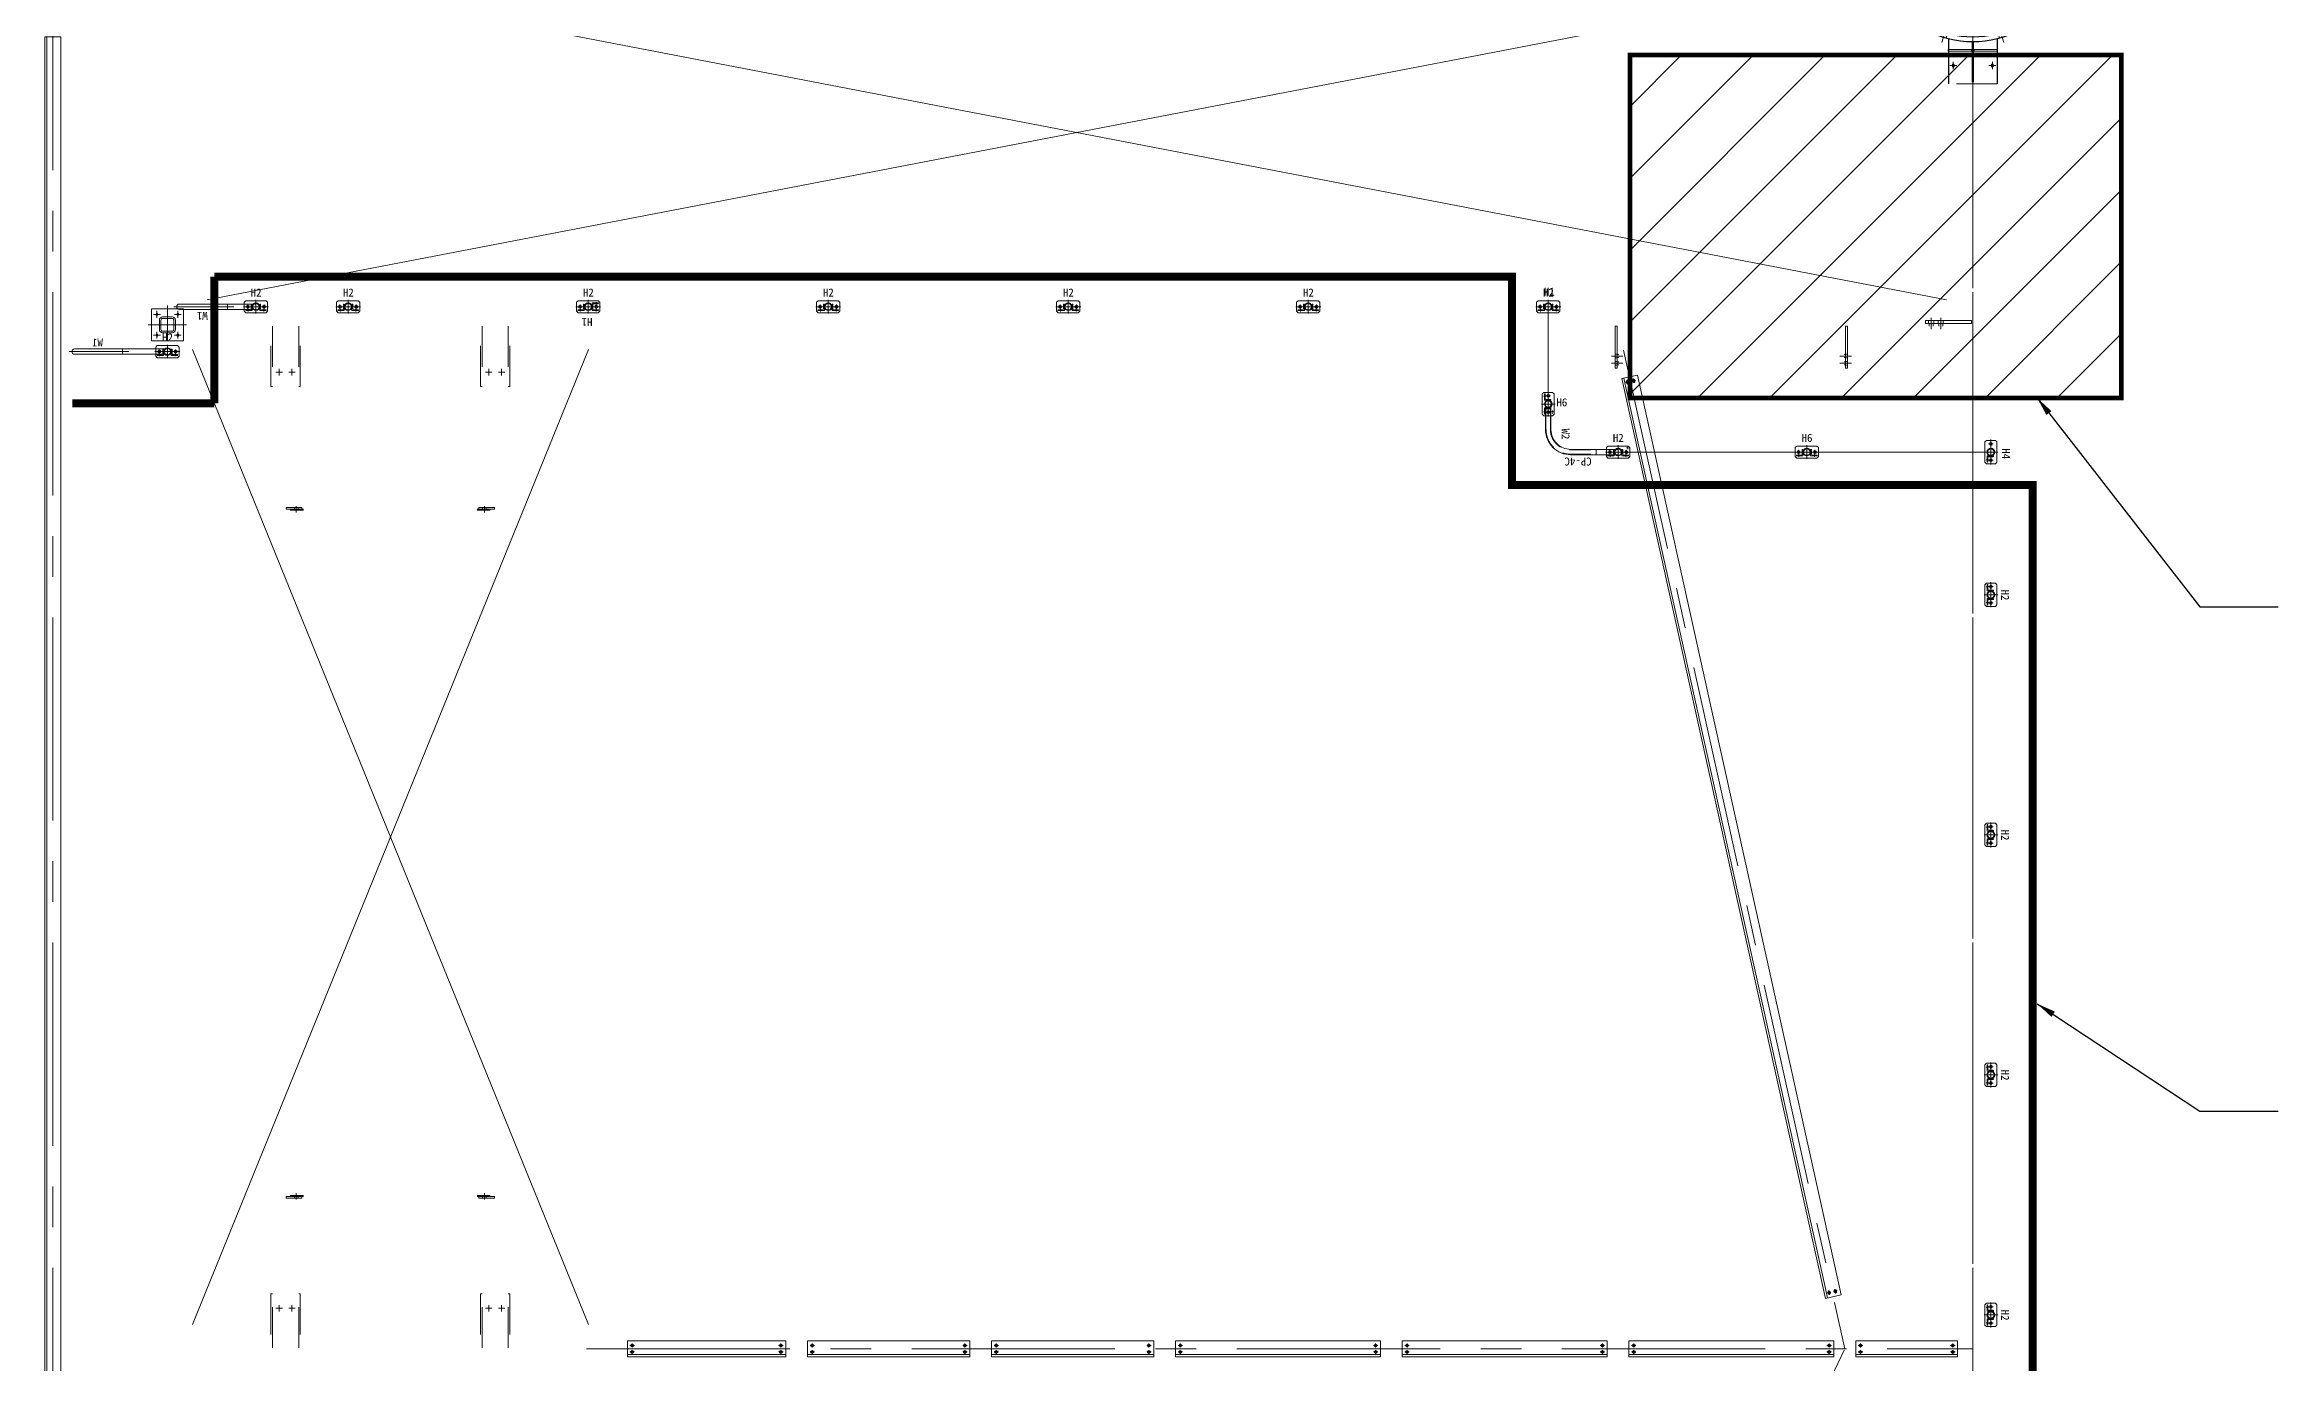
# Model space of a CAD drawing. Header units: millimetres. Extents: x -16602 to 168350, y -134254 to 50573.
# Drawn here: x 122986 to 136945, y -4821 to 3412 of the extents above; entities that cross this region are included whole.
import ezdxf

# ---------------------------------------------------------------- set-up
doc = ezdxf.new("R2010")
doc.units = ezdxf.units.MM
doc.header["$LTSCALE"] = 40
for name, pattern in [('CENTER', [50.8, 31.75, -6.35, 6.35, -6.35]), ('CENTER2', [28.575, 19.05, -3.175, 3.175, -3.175]), ('HIDDEN', [9.525, 6.35, -3.175]), ('HIDDEN2', [4.7625, 3.175, -1.5875])]:
    doc.linetypes.add(name, pattern=pattern)
doc.layers.get('0').update_dxf_attribs({"linetype": 'CONTINUOUS', "lineweight": 13})
for name, color, linetype, lineweight in [('01-CEN', 1, 'CENTER', 13), ('02-DIM', 2, 'CONTINUOUS', 13), ('03-HAT', 4, 'CONTINUOUS', 13), ('04-HID', 3, 'HIDDEN', 13), ('05-TXT', 6, 'CONTINUOUS', 13), ('06\\M+5B4D6\\M+5CFDF', 7, 'CONTINUOUS', 30), ('Handrail', 6, 'CONTINUOUS', 13)]:
    doc.layers.add(name, color=color, linetype=linetype, lineweight=lineweight)
doc.layers.get('02-DIM').off()
doc.layers.get('05-TXT').off()
doc.styles.add('ROMANS', font='ROMANS.SHX', dxfattribs={"width": 0.75})
doc.styles.add('T', font='SimSun.ttf', dxfattribs={"height": 100})
doc.dimstyles.new('1TO80$7', dxfattribs={"dimscale": 80, "dimtxt": 2.5, "dimasz": 1.5, "dimexe": 1, "dimexo": 1.5, "dimgap": 1, "dimtad": 0, "dimdec": 0, "dimrnd": 0.5, "dimdsep": 46, "dimtxsty": 'ROMANS', "dimblk1": 'OBLIQUE', "dimblk2": 'OBLIQUE', "dimsah": 1, "dimcen": 0.09, "dimadec": 0, "dimazin": 0, "dimtfac": 0.6, "dimtdec": 0, "dimtmove": 0, "dimatfit": 2, "dimfxl": 0, "dimtolj": 1, "dimarcsym": 0})

# ---------------------------------------------------------------- blocks, each defined once
blk = doc.blocks.new('\\M+5B3A4\\M+5BFD7A')
at = {"layer": '01-CEN'}
for p, q in [((22.5, 0), (-22.5, 0)), ((0, -22.5), (0, 22.5))]:
    blk.add_line(p, q, dxfattribs=at)
at = {"layer": '04-HID'}
for p, q in [((5, 5), (-5, 5)), ((5, -5), (-5, -5))]:
    blk.add_line(p, q, dxfattribs=at)
at = {"layer": '04-HID', "ltscale": 30}
blk.add_circle((0, 0), 5, dxfattribs=at)
for centre, start, end in [((-5, 0), 90, 270), ((5, 0), 270, 90)]:
    blk.add_arc(centre, 5, start, end, dxfattribs=at)
blk = doc.blocks.new('BE')
at = {"color": 7, "linetype": 'Continuous'}
blk.add_line((680, 155), (680, -155), dxfattribs=at)
at = {"layer": '01-CEN'}
for q in [(636, 194), (636, -194)]:
    blk.add_line((0, 0), q, dxfattribs=at)
at = {"layer": '04-HID'}
for p, q in [((569, 192), (597, 200)), ((579, 158), (608, 167)), ((895, 152), (895, -152)), ((630, 5), (895, 5)), ((630, -5), (895, -5)), ((569, -192), (597, -200)), ((579, -158), (608, -167))]:
    blk.add_line(p, q, dxfattribs=at)
for points in [[(680, 8), (690, 8), (690, 155), (680, 155)], [(680, -8), (690, -8), (690, -155), (680, -155)]]:
    blk.add_lwpolyline(points, close=True, dxfattribs=at)
at = {"layer": '06\\M+5B4D6\\M+5CFDF'}
for p, q in [((528, 285), (554, 300)), ((611, 152), (895, 152)), ((611, -152), (895, -152)), ((528, -285), (554, -300))]:
    blk.add_line(p, q, dxfattribs=at)
for radius in [600, 630]:
    blk.add_arc((0, 0), radius, 331.5908, 28.4092, dxfattribs=at)
at = {"layer": '02-DIM'}
blk.add_blockref('\\M+5B3A4\\M+5BFD7A', (780, 122), dxfattribs=at)
at = {"layer": '02-DIM', "xscale": -1, "rotation": 180}
blk.add_blockref('\\M+5B3A4\\M+5BFD7A', (780, -122), dxfattribs=at)
blk = doc.blocks.new('SB32TOSB32')
at = {"color": 3, "linetype": 'HIDDEN'}
for p, q in [((-56, 0), (-56, -10)), ((-54, 7), (-54, 0)), ((-36, 7), (-36, 0)), ((-34, 0), (-34, -10))]:
    blk.add_line(p, q, dxfattribs=at)
blk.add_lwpolyline([(-10, 0), (-108, 0), (-108, -10), (-10, -10)], close=True, dxfattribs=at)
at = {"layer": '01-CEN'}
blk.add_line((-45, 21), (-45, -19), dxfattribs=at)
at = {"layer": '03-HAT', "color": 3, "linetype": 'HIDDEN'}
for p, q in [((0, 7), (-80, 7)), ((-80, 7), (-80, 0)), ((0, 0), (-80, 0))]:
    blk.add_line(p, q, dxfattribs=at)
blk = doc.blocks.new('100x100x10-shs-27.9')
for points in [[(-30, 50), (30, 50, -0.4142136), (50, 30), (50, -30, -0.4142136), (30, -50), (-30, -50, -0.4142136), (-50, -30), (-50, 30, -0.4142136)], [(-30, 40), (30, 40, -0.4142136), (40, 30), (40, -30, -0.4142136), (30, -40), (-30, -40, -0.4142136), (-40, -30), (-40, 30, -0.4142136)]]:
    blk.add_lwpolyline(points, format="xyb", close=True)
at = {"layer": '01-CEN'}
for p, q in [((62.5, 0), (-62.5, 0)), ((0, -62.5), (0, 62.5))]:
    blk.add_line(p, q, dxfattribs=at)
blk = doc.blocks.new('040x05a')
for p, q in [((0, 40), (0, 0)), ((2.6, 40), (0, 40)), ((0, 0), (40, 0)), ((5, 11), (5, 37.6)), ((37.6, 5), (11, 5)), ((40, 0), (40, 2.6))]:
    blk.add_line(p, q)
for centre, radius, start, end in [((2.6, 37.6), 2.4, 0, 90), ((11, 11), 6, 180, 270), ((37.6, 2.6), 2.4, 0, 90)]:
    blk.add_arc(centre, radius, start, end)
blk = doc.blocks.new('H1')
at = {"linetype": 'CENTER2'}
for p, q in [((-78, 0), (78, 0)), ((0, -42), (0, 43))]:
    blk.add_line(p, q, dxfattribs=at)
for p, q in [((-73, 28), (-63, 38)), ((-73, 28), (-73, -28)), ((-37, 0), (-65, 0)), ((63, 38), (-63, 38)), ((-51, 14), (-51, -14)), ((37, 0), (65, 0)), ((51, 14), (51, -14)), ((63, 38), (73, 28)), ((73, -28), (73, 28)), ((-63, -38), (-73, -28)), ((-63, -38), (63, -38)), ((-56, -19), (-56, -24)), ((-49, -14), (-49, -29)), ((-42, -19), (-42, -24)), ((73, -28), (63, -38))]:
    blk.add_line(p, q)
for centre, radius in [((-51, 0), 9), ((0, 0), 24.1), ((0, 0), 20.1), ((51, 0), 9)]:
    blk.add_circle(centre, radius)
at = {"extrusion": (0, 0, -1), "zscale": -1}
blk.add_blockref('040x05a', (24, -24), dxfattribs=at)
at = {"ltscale": 30, "style": 'T'}
blk.add_text('H1', height=50, dxfattribs=at).set_placement((-27, 70))
blk = doc.blocks.new('H2')
at = {"linetype": 'CENTER2'}
for p, q in [((-78, 0), (78, 0)), ((0, -42), (0, 43))]:
    blk.add_line(p, q, dxfattribs=at)
for p, q in [((-73, 28), (-63, 38)), ((-73, 28), (-73, -28)), ((-37, 0), (-65, 0)), ((63, 38), (-63, 38)), ((-51, 14), (-51, -14)), ((37, 0), (65, 0)), ((51, 14), (51, -14)), ((63, 38), (73, 28)), ((73, -28), (73, 28)), ((-63, -38), (-73, -28)), ((-63, -38), (63, -38)), ((-56, -19), (-56, -24)), ((-49, -14), (-49, -29)), ((-42, -19), (-42, -24)), ((42, -19), (42, -24)), ((49, -14), (49, -29)), ((56, -19), (56, -24)), ((73, -28), (63, -38))]:
    blk.add_line(p, q)
for centre, radius in [((-51, 0), 9), ((0, 0), 24.1), ((0, 0), 20.1), ((51, 0), 9)]:
    blk.add_circle(centre, radius)
at = {"extrusion": (0, 0, -1), "zscale": -1}
blk.add_blockref('040x05a', (24, -24), dxfattribs=at)
blk.add_blockref('040x05a', (24, -24))
at = {"ltscale": 30, "style": 'T'}
blk.add_text('H2', height=50, dxfattribs=at).set_placement((-33, 64))
blk = doc.blocks.new('BR\\M+5BFD7')
at = {"layer": '01-CEN'}
for p, q in [((14, 0), (-14, 0)), ((0, 12), (0, -11))]:
    blk.add_line(p, q, dxfattribs=at)
at = {"layer": '04-HID'}
blk.add_lwpolyline([(-3, -7), (3, -7, 1), (3, 7), (-3, 7, 1), (-3, -7)], format="xyb", dxfattribs=at)
blk.add_circle((0, 0), 7.5, dxfattribs=at)
blk = doc.blocks.new('SB28 TO SB14a')
at = {"layer": '01-CEN', "ltscale": 30}
for p, q in [((30.45, -30), (-41.25, -30)), ((30.45, -75), (-41.25, -75))]:
    blk.add_line(p, q, dxfattribs=at)
at = {"layer": '04-HID', "ltscale": 30}
for p, q in [((-5.25, -19), (-17.25, -19)), ((-17.25, -41), (-5.25, -41)), ((-5.25, -64), (-17.25, -64)), ((-17.25, -86), (-5.25, -86)), ((4.65, -21), (-5.25, -21)), ((-5.25, -39), (4.65, -39)), ((4.65, -66), (-5.25, -66)), ((-5.25, -84), (4.65, -84))]:
    blk.add_line(p, q, dxfattribs=at)
blk.add_lwpolyline([(-17.25, -105), (-5.25, -105), (-5.25, 157.45), (-17.25, 157.45)], close=True, dxfattribs=at)
blk = doc.blocks.new('SB14a TO SB21')
at = {"layer": '01-CEN', "ltscale": 30}
for p, q in [((27.85, 95), (-43.85, 95)), ((27.85, 35), (-43.85, 35))]:
    blk.add_line(p, q, dxfattribs=at)
at = {"layer": '04-HID', "ltscale": 30}
for p, q in [((-27.85, 111.2), (-7.85, 111.2)), ((-7.85, 79), (-27.85, 79)), ((-27.85, 51.2), (-7.85, 51.2)), ((-7.85, 19), (-27.85, 19)), ((-7.85, 108), (7.85, 108)), ((7.85, 82), (-7.85, 82)), ((-7.85, 48), (7.85, 48)), ((7.85, 22), (-7.85, 22))]:
    blk.add_line(p, q, dxfattribs=at)
blk.add_lwpolyline([(-27.85, 130), (-7.85, 130), (-7.85, -157.45), (-27.85, -157.45)], close=True, dxfattribs=at)
blk = doc.blocks.new('H4')
at = {"linetype": 'CENTER2'}
for p, q in [((78, 0), (-78, 0)), ((0, -42), (0, 43))]:
    blk.add_line(p, q, dxfattribs=at)
for p, q in [((-63, 38), (-73, 28)), ((-73, -28), (-73, 28)), ((-37, 0), (-65, 0)), ((-63, 38), (63, 38)), ((-51, 14), (-51, -14)), ((37, 0), (65, 0)), ((51, 14), (51, -14)), ((73, 28), (63, 38)), ((73, 28), (73, -28)), ((-73, -28), (-63, -38)), ((63, -38), (-63, -38)), ((42, -19), (42, -24)), ((49, -14), (49, -29)), ((56, -19), (56, -24)), ((63, -38), (73, -28))]:
    blk.add_line(p, q)
for centre, radius in [((-51, 0), 9), ((0, 0), 24.1), ((0, 0), 20.1), ((51, 0), 9)]:
    blk.add_circle(centre, radius)
blk.add_blockref('040x05a', (24, -24))
at = {"ltscale": 30, "style": 'T'}
blk.add_text('H4', height=50, dxfattribs=at).set_placement((-24, 70))
blk = doc.blocks.new('W2')
for p, q in [((-17, 0), (17, 0)), ((-17, -160), (-17, 0)), ((17, -160), (17, 0)), ((-300, -283), (-300, -317)), ((-140, -283), (-300, -283)), ((-140, -317), (-300, -317))]:
    blk.add_line(p, q)
at = {"linetype": 'HIDDEN2'}
for p, q in [((-14, -160), (-14, 0)), ((14, -160), (14, 0)), ((-140, -286), (-300, -286)), ((-140, -314), (-300, -314))]:
    blk.add_line(p, q, dxfattribs=at)
for radius in [154, 126]:
    blk.add_arc((-140, -160), radius, 270, 0, dxfattribs=at)
for radius in [157, 123]:
    blk.add_arc((-140, -160), radius, 270, 0)
at = {"style": 'T'}
blk.add_text('W2', height=50, dxfattribs=at).set_placement((-147, -216))
blk = doc.blocks.new('CP-4C')
at = {"layer": '01-CEN', "ltscale": 30}
for p, q in [((134650, 13756), (134650, 13742)), ((135115, 13524), (135128, 13524))]:
    blk.add_line(p, q, dxfattribs=at)
at = {"layer": '04-HID', "ltscale": 30}
for p, q in [((134643, 13751), (134643, 13747)), ((134657, 13751), (134657, 13747)), ((135120, 13531), (135124, 13531)), ((135120, 13517), (135124, 13517))]:
    blk.add_line(p, q, dxfattribs=at)
at = {"ltscale": 30, "style": 'T'}
blk.add_text('CP-4C', height=50, dxfattribs=at).set_placement((134877, 13809))
blk = doc.blocks.new('A$C2DE92BC2')
at = {"layer": 'Handrail'}
for p, q in [((-17, 0), (17, 0)), ((-17, -300), (-17, 0)), ((17, -300), (17, 0))]:
    blk.add_line(p, q, dxfattribs=at)
at = {"layer": 'Handrail', "linetype": 'CENTER2'}
blk.add_line((0, -334), (0, 40), dxfattribs=at)
at = {"layer": 'Handrail', "ltscale": 30}
blk.add_arc((0, -300), 16.8, 180, 0, dxfattribs=at)
at = {"layer": 'Handrail', "style": 'T'}
blk.add_text('W1', height=50, rotation=270, dxfattribs=at).set_placement((32, -123))
blk = doc.blocks.new('_OBLIQUE')
at = {"color": 0, "linetype": 'ByBlock'}
blk.add_line((-0.5, -0.5), (0.5, 0.5), dxfattribs=at)

msp = doc.modelspace()

# ---------------------------------------------------------------- hatches: boundary and pattern name
h = msp.add_hatch()
h.set_pattern_fill('ANSI31', color=256, scale=100, style=0)
h.set_pattern_definition([(45, (-3708.7, -11894), (-224.5064, 224.5064), [])])
h.paths.add_polyline_path([(132892.6, 3348), (132892.6, 1205), (135963.6, 1205), (135963.6, 3348)])

# ---------------------------------------------------------------- linework, layer by layer
for p, q in [((132382.2, 1732.3), (132382.2, 1239.8)), ((132354.7, 1239.8), (132344.7, 1229.8)), ((132344.7, 1103.8), (132344.7, 1229.8)), ((132368.1, 1215.9), (132353.1, 1215.9)), ((132368.1, 1117.6), (132353.1, 1117.6)), ((132354.7, 1239.8), (132409.7, 1239.8)), ((132363.1, 1222.9), (132358.1, 1222.9)), ((132363.1, 1208.9), (132358.1, 1208.9)), ((132363.1, 1124.6), (132358.1, 1124.6)), ((132396.2, 1217.8), (132368.2, 1217.8)), ((132382.2, 1203.8), (132382.2, 1231.8)), ((132382.2, 1129.8), (132382.2, 1101.8)), ((132419.7, 1229.8), (132409.7, 1239.8)), ((132419.7, 1229.8), (132419.7, 1103.8)), ((132344.7, 1103.8), (132354.7, 1093.8)), ((132409.7, 1093.8), (132354.7, 1093.8)), ((132363.1, 1110.6), (132358.1, 1110.6)), ((132396.2, 1115.8), (132368.2, 1115.8)), ((132409.7, 1093.8), (132419.7, 1103.8)), ((132755.6, 904.3), (132745.6, 894.3)), ((132745.6, 839.3), (132745.6, 894.3)), ((132745.6, 839.3), (132755.6, 829.3)), ((132781.6, 866.8), (132753.6, 866.8)), ((132755.6, 904.3), (132881.6, 904.3)), ((132762.5, 847.6), (132762.5, 842.6)), ((132767.6, 880.8), (132767.6, 852.8)), ((132769.5, 852.6), (132769.5, 837.6)), ((132776.5, 847.6), (132776.5, 842.6)), ((132855.6, 866.8), (132883.6, 866.8)), ((132860.8, 847.6), (132860.8, 842.6)), ((132867.8, 852.6), (132867.8, 837.6)), ((132869.6, 880.8), (132869.6, 852.8)), ((132874.8, 847.6), (132874.8, 842.6)), ((132891.6, 894.3), (132881.6, 904.3)), ((132881.6, 829.3), (132891.6, 839.3)), ((132891.6, 894.3), (132891.6, 839.3)), ((132896.6, 866.8), (133920.1, 866.8)), ((133935.1, 904.3), (133925.1, 894.3)), ((133925.1, 839.3), (133925.1, 894.3)), ((133925.1, 839.3), (133935.1, 829.3)), ((133961.1, 866.8), (133933.1, 866.8)), ((133935.1, 904.3), (134061.1, 904.3)), ((133941.9, 847.6), (133941.9, 842.6)), ((133947.1, 880.8), (133947.1, 852.8)), ((133948.9, 852.6), (133948.9, 837.6)), ((133955.9, 847.6), (133955.9, 842.6)), ((134035.1, 866.8), (134063.1, 866.8)), ((134040.2, 847.6), (134040.2, 842.6)), ((134047.2, 852.6), (134047.2, 837.6)), ((134049.1, 880.8), (134049.1, 852.8)), ((134054.2, 847.6), (134054.2, 842.6)), ((134071.1, 894.3), (134061.1, 904.3)), ((134061.1, 829.3), (134071.1, 839.3)), ((134071.1, 894.3), (134071.1, 839.3)), ((134071.1, 866.8), (135110.9, 866.8)), ((132881.6, 829.3), (132755.6, 829.3)), ((134061.1, 829.3), (133935.1, 829.3))]:
    msp.add_line(p, q)
at = {"linetype": 'CENTER2'}
for p, q in [((132339.7, 1166.8), (132424.7, 1166.8)), ((132382.2, 1088.8), (132382.2, 1244.8)), ((132896.6, 866.8), (132740.6, 866.8)), ((132818.6, 824.3), (132818.6, 909.3)), ((134076.1, 866.8), (133920.1, 866.8)), ((133998.1, 824.3), (133998.1, 909.3))]:
    msp.add_line(p, q, dxfattribs=at)
for points in [[(123085.6, -7338), (123085.6, 3462), (122985.6, 3462), (122985.6, -7338)], [(123852.6, 1562), (123852.6, 1762), (123652.6, 1762), (123652.6, 1562)], [(132841.7, 1326.4), (134114.9, -4422), (134212.5, -4400.4), (132939.4, 1348)], [(126627, -4786), (127616.7, -4786), (127616.7, -4686), (126627, -4686)], [(127752.6, -4786), (128766.7, -4786), (128766.7, -4686), (127752.6, -4686)], [(128902.6, -4786), (129916.7, -4786), (129916.7, -4686), (128902.6, -4686)], [(130052.6, -4786), (131333.7, -4786), (131333.7, -4686), (130052.6, -4686)], [(131469.6, -4786), (132750.7, -4786), (132750.7, -4686), (131469.6, -4686)], [(132886.6, -4786), (134167.7, -4786), (134167.7, -4686), (132886.6, -4686)], [(134303.6, -4786), (134940.3, -4786), (134940.3, -4686), (134303.6, -4686)]]:
    msp.add_lwpolyline(points, close=True)
for points in [[(122998.6, -7338), (122998.6, -7278), (122998.6, 3402), (122998.6, 3462)], [(132854.4, 1329.2), (132867.4, 1270.6), (134114.6, -4360.6), (134127.6, -4419.2)], [(126627, -4773), (126687, -4773), (127556.7, -4773), (127616.7, -4773)], [(127752.6, -4773), (127812.6, -4773), (128706.7, -4773), (128766.7, -4773)], [(128902.6, -4773), (128962.6, -4773), (129856.7, -4773), (129916.7, -4773)], [(130052.6, -4773), (130112.6, -4773), (131273.7, -4773), (131333.7, -4773)], [(131469.6, -4773), (131529.6, -4773), (132690.7, -4773), (132750.7, -4773)], [(132886.6, -4773), (132946.6, -4773), (134107.7, -4773), (134167.7, -4773)], [(134303.6, -4773), (134363.6, -4773), (134880.3, -4773), (134940.3, -4773)]]:
    msp.add_lwpolyline(points)
at = {"color": 3, "linetype": 'HIDDEN'}
for points in [[(124409, 1654.1), (124409, 1275.9), (124399, 1275.9), (124399, 1654.1)], [(124573.2, 1654.1), (124573.2, 1275.9), (124583.2, 1275.9), (124583.2, 1654.1)], [(125719, 1654.1), (125719, 1275.9), (125709, 1275.9), (125709, 1654.1)], [(125883.2, 1654.1), (125883.2, 1275.9), (125893.2, 1275.9), (125893.2, 1654.1)], [(124409, -4731.1), (124409, -4393.6), (124399, -4393.6), (124399, -4731.1)], [(124573.2, -4731.1), (124573.2, -4393.6), (124583.2, -4393.6), (124583.2, -4731.1)], [(125719, -4731.1), (125719, -4393.6), (125709, -4393.6), (125709, -4731.1)], [(125883.2, -4731.1), (125883.2, -4393.6), (125893.2, -4393.6), (125893.2, -4731.1)]]:
    msp.add_lwpolyline(points, dxfattribs=at)
for points in [[(132870, 1305), (132871.3, 1299.1, 1), (132885, 1302.2), (132883.7, 1308, 1), (132870, 1305)], [(132909.1, 1313.6), (132910.4, 1307.8, 1), (132924, 1310.8), (132922.8, 1316.7, 1), (132909.1, 1313.6)], [(134131.5, -4390.7), (134130.2, -4384.8, -1), (134143.9, -4381.8), (134145.1, -4387.7, -1), (134131.5, -4390.7)], [(134170.5, -4382), (134169.2, -4376.2, -1), (134182.9, -4373.1), (134184.2, -4379, -1), (134170.5, -4382)], [(126654, -4723), (126660, -4723, 1), (126660, -4709), (126654, -4709, 1), (126654, -4723)], [(127589.7, -4723), (127583.7, -4723, -1), (127583.7, -4709), (127589.7, -4709, -1), (127589.7, -4723)], [(127779.6, -4723), (127785.6, -4723, 1), (127785.6, -4709), (127779.6, -4709, 1), (127779.6, -4723)], [(128739.7, -4723), (128733.7, -4723, -1), (128733.7, -4709), (128739.7, -4709, -1), (128739.7, -4723)], [(128929.6, -4723), (128935.6, -4723, 1), (128935.6, -4709), (128929.6, -4709, 1), (128929.6, -4723)], [(129889.7, -4723), (129883.7, -4723, -1), (129883.7, -4709), (129889.7, -4709, -1), (129889.7, -4723)], [(130079.6, -4723), (130085.6, -4723, 1), (130085.6, -4709), (130079.6, -4709, 1), (130079.6, -4723)], [(131306.7, -4723), (131300.7, -4723, -1), (131300.7, -4709), (131306.7, -4709, -1), (131306.7, -4723)], [(131496.6, -4723), (131502.6, -4723, 1), (131502.6, -4709), (131496.6, -4709, 1), (131496.6, -4723)], [(132723.7, -4723), (132717.7, -4723, -1), (132717.7, -4709), (132723.7, -4709, -1), (132723.7, -4723)], [(132913.6, -4723), (132919.6, -4723, 1), (132919.6, -4709), (132913.6, -4709, 1), (132913.6, -4723)], [(134140.7, -4723), (134134.7, -4723, -1), (134134.7, -4709), (134140.7, -4709, -1), (134140.7, -4723)], [(134330.6, -4723), (134336.6, -4723, 1), (134336.6, -4709), (134330.6, -4709, 1), (134330.6, -4723)], [(134913.3, -4723), (134907.3, -4723, -1), (134907.3, -4709), (134913.3, -4709, -1), (134913.3, -4723)], [(126654, -4763), (126660, -4763, 1), (126660, -4749), (126654, -4749, 1), (126654, -4763)], [(127589.7, -4763), (127583.7, -4763, -1), (127583.7, -4749), (127589.7, -4749, -1), (127589.7, -4763)], [(127779.6, -4763), (127785.6, -4763, 1), (127785.6, -4749), (127779.6, -4749, 1), (127779.6, -4763)], [(128739.7, -4763), (128733.7, -4763, -1), (128733.7, -4749), (128739.7, -4749, -1), (128739.7, -4763)], [(128929.6, -4763), (128935.6, -4763, 1), (128935.6, -4749), (128929.6, -4749, 1), (128929.6, -4763)], [(129889.7, -4763), (129883.7, -4763, -1), (129883.7, -4749), (129889.7, -4749, -1), (129889.7, -4763)], [(130079.6, -4763), (130085.6, -4763, 1), (130085.6, -4749), (130079.6, -4749, 1), (130079.6, -4763)], [(131306.7, -4763), (131300.7, -4763, -1), (131300.7, -4749), (131306.7, -4749, -1), (131306.7, -4763)], [(131496.6, -4763), (131502.6, -4763, 1), (131502.6, -4749), (131496.6, -4749, 1), (131496.6, -4763)], [(132723.7, -4763), (132717.7, -4763, -1), (132717.7, -4749), (132723.7, -4749, -1), (132723.7, -4763)], [(132913.6, -4763), (132919.6, -4763, 1), (132919.6, -4749), (132913.6, -4749, 1), (132913.6, -4763)], [(134140.7, -4763), (134134.7, -4763, -1), (134134.7, -4749), (134140.7, -4749, -1), (134140.7, -4763)], [(134330.6, -4763), (134336.6, -4763, 1), (134336.6, -4749), (134330.6, -4749, 1), (134330.6, -4763)], [(134913.3, -4763), (134907.3, -4763, -1), (134907.3, -4749), (134913.3, -4749, -1), (134913.3, -4763)]]:
    msp.add_lwpolyline(points, format="xyb")
for centre, radius in [((123687.6, 1727), 5), ((123817.6, 1727), 5), ((123687.6, 1597), 5), ((123817.6, 1597), 5), ((132877.5, 1303.6), 7.5), ((132916.6, 1312.2), 7.5), ((132382.2, 1166.8), 24.1), ((132382.2, 1166.8), 20.1), ((132382.2, 1217.8), 9), ((132382.2, 1115.8), 9), ((132767.6, 866.8), 9), ((132818.6, 866.8), 24.1), ((132818.6, 866.8), 20.1), ((132869.6, 866.8), 9), ((133947.1, 866.8), 9), ((133998.1, 866.8), 24.1), ((133998.1, 866.8), 20.1), ((134049.1, 866.8), 9), ((134137.7, -4386.2), 7.5), ((134176.7, -4377.6), 7.5), ((126657, -4716), 7.5), ((127586.7, -4716), 7.5), ((127782.6, -4716), 7.5), ((128736.7, -4716), 7.5), ((128932.6, -4716), 7.5), ((129886.7, -4716), 7.5), ((130082.6, -4716), 7.5), ((131303.7, -4716), 7.5), ((131499.6, -4716), 7.5), ((132720.7, -4716), 7.5), ((132916.6, -4716), 7.5), ((134137.7, -4716), 7.5), ((134333.6, -4716), 7.5), ((134910.3, -4716), 7.5), ((126657, -4756), 7.5), ((127586.7, -4756), 7.5), ((127782.6, -4756), 7.5), ((128736.7, -4756), 7.5), ((128932.6, -4756), 7.5), ((129886.7, -4756), 7.5), ((130082.6, -4756), 7.5), ((131303.7, -4756), 7.5), ((131499.6, -4756), 7.5), ((132720.7, -4756), 7.5), ((132916.6, -4756), 7.5), ((134137.7, -4756), 7.5), ((134333.6, -4756), 7.5), ((134910.3, -4756), 7.5)]:
    msp.add_circle(centre, radius)
for centre, start, end in [((123687.6, 1729), 0, 180), ((123687.6, 1725), 180, 0), ((123817.6, 1729), 0, 180), ((123817.6, 1725), 180, 0), ((123687.6, 1599), 0, 180), ((123687.6, 1595), 180, 0), ((123817.6, 1599), 0, 180), ((123817.6, 1595), 180, 0)]:
    msp.add_arc(centre, 5, start, end)
at = {"layer": '01-CEN'}
for p, q in [((123035.6, 34377.6), (123035.6, -134253.7)), ((135035.6, 34377.6), (135035.6, -134253.7)), ((135035.6, -134253.7), (135035.6, 34377.6)), ((123666.1, 1727), (123709.1, 1727)), ((123682.6, 1725), (123682.6, 1729)), ((123687.6, 1705.5), (123687.6, 1748.5)), ((123692.6, 1725), (123692.6, 1729)), ((123752.6, 1782), (123752.6, 1562)), ((123839.1, 1727), (123796.1, 1727)), ((123812.6, 1725), (123812.6, 1729)), ((123817.6, 1705.5), (123817.6, 1748.5)), ((123822.6, 1725), (123822.6, 1729)), ((123632.6, 1662), (123872.6, 1662)), ((123666.1, 1597), (123709.1, 1597)), ((123682.6, 1595), (123682.6, 1599)), ((123687.6, 1618.5), (123687.6, 1575.5)), ((123692.6, 1595), (123692.6, 1599)), ((123839.1, 1597), (123796.1, 1597)), ((123812.6, 1595), (123812.6, 1599)), ((123817.6, 1618.5), (123817.6, 1575.5)), ((123822.6, 1595), (123822.6, 1599)), ((132853.5, 1504.5), (134235.6, -4736)), ((124431.1, 1365.9), (124471.1, 1365.9)), ((124451.1, 1345.9), (124451.1, 1386)), ((124551.1, 1365.9), (124511.1, 1365.9)), ((124531.1, 1345.9), (124531.1, 1386)), ((125741.1, 1365.9), (125781.1, 1365.9)), ((125761.1, 1345.9), (125761.1, 1386)), ((125861.1, 1365.9), (125821.1, 1365.9)), ((125841.1, 1345.9), (125841.1, 1386)), ((132888.7, 1306.1), (132866.3, 1301.1)), ((132880.5, 1289.9), (132874.5, 1317.2)), ((132927.8, 1314.7), (132905.3, 1309.7)), ((132919.6, 1298.6), (132913.5, 1325.9)), ((124451.1, -4463.6), (124451.1, -4503.6)), ((124531.1, -4463.6), (124531.1, -4503.6)), ((125761.1, -4463.6), (125761.1, -4503.6)), ((125841.1, -4463.6), (125841.1, -4503.6)), ((134148.9, -4383.8), (134126.4, -4388.7)), ((134134.6, -4372.6), (134140.7, -4399.9)), ((134187.9, -4375.1), (134165.5, -4380.1)), ((134173.7, -4363.9), (134179.7, -4391.3)), ((124431.1, -4483.6), (124471.1, -4483.6)), ((124551.1, -4483.6), (124511.1, -4483.6)), ((125741.1, -4483.6), (125781.1, -4483.6)), ((125861.1, -4483.6), (125821.1, -4483.6)), ((126372.2, -4736), (135035.6, -4736)), ((126671, -4716), (126643, -4716)), ((126657, -4704.5), (126657, -4727.5)), ((126657, -4744.5), (126657, -4767.5)), ((127572.7, -4716), (127600.7, -4716)), ((127586.7, -4704.5), (127586.7, -4727.5)), ((127586.7, -4744.5), (127586.7, -4767.5)), ((127796.6, -4716), (127768.6, -4716)), ((127782.6, -4704.5), (127782.6, -4727.5)), ((127782.6, -4744.5), (127782.6, -4767.5)), ((128722.7, -4716), (128750.7, -4716)), ((128736.7, -4704.5), (128736.7, -4727.5)), ((128736.7, -4744.5), (128736.7, -4767.5)), ((128946.6, -4716), (128918.6, -4716)), ((128932.6, -4704.5), (128932.6, -4727.5)), ((128932.6, -4744.5), (128932.6, -4767.5)), ((129872.7, -4716), (129900.7, -4716)), ((129886.7, -4704.5), (129886.7, -4727.5)), ((129886.7, -4744.5), (129886.7, -4767.5)), ((130096.6, -4716), (130068.6, -4716)), ((130082.6, -4704.5), (130082.6, -4727.5)), ((130082.6, -4744.5), (130082.6, -4767.5)), ((131289.7, -4716), (131317.7, -4716)), ((131303.7, -4704.5), (131303.7, -4727.5)), ((131303.7, -4744.5), (131303.7, -4767.5)), ((131513.6, -4716), (131485.6, -4716)), ((131499.6, -4704.5), (131499.6, -4727.5)), ((131499.6, -4744.5), (131499.6, -4767.5)), ((132706.7, -4716), (132734.7, -4716)), ((132720.7, -4704.5), (132720.7, -4727.5)), ((132720.7, -4744.5), (132720.7, -4767.5)), ((132818.6, -7728.5), (134235.6, -4736)), ((132930.6, -4716), (132902.6, -4716)), ((132916.6, -4704.5), (132916.6, -4727.5)), ((132916.6, -4744.5), (132916.6, -4767.5)), ((134123.7, -4716), (134151.7, -4716)), ((134137.7, -4704.5), (134137.7, -4727.5)), ((134137.7, -4744.5), (134137.7, -4767.5)), ((134347.6, -4716), (134319.6, -4716)), ((134333.6, -4704.5), (134333.6, -4727.5)), ((134333.6, -4744.5), (134333.6, -4767.5)), ((134896.3, -4716), (134924.3, -4716)), ((134910.3, -4704.5), (134910.3, -4727.5)), ((134910.3, -4744.5), (134910.3, -4767.5)), ((126671, -4756), (126643, -4756)), ((127572.7, -4756), (127600.7, -4756)), ((127796.6, -4756), (127768.6, -4756)), ((128722.7, -4756), (128750.7, -4756)), ((128946.6, -4756), (128918.6, -4756)), ((129872.7, -4756), (129900.7, -4756)), ((130096.6, -4756), (130068.6, -4756)), ((131289.7, -4756), (131317.7, -4756)), ((131513.6, -4756), (131485.6, -4756)), ((132706.7, -4756), (132734.7, -4756)), ((132930.6, -4756), (132902.6, -4756)), ((134123.7, -4756), (134151.7, -4756)), ((134347.6, -4756), (134319.6, -4756)), ((134896.3, -4756), (134924.3, -4756))]:
    msp.add_line(p, q, dxfattribs=at)
at = {"layer": '01-CEN', "ltscale": 30}
for p, q in [((134870.3, 1817), (124000.9, 3910)), ((134870.3, 3910), (124000.9, 1817)), ((123908.6, 1507), (126383.6, -4584)), ((123908.6, -4584), (126383.6, 1507))]:
    msp.add_line(p, q, dxfattribs=at)
at = {"layer": '01-CEN', "color": 3, "linetype": 'ByBlock', "const_width": 30}
msp.add_lwpolyline([(135963.6, 1205), (132892.6, 1205), (132892.6, 3348), (135963.6, 3348), (135963.6, 1205)], dxfattribs=at)
msp.add_lwpolyline([(135963.6, 1205), (132892.6, 1205), (132892.6, 3348), (135963.6, 3348), (135963.6, 1205)], dxfattribs=at)
at = {"layer": 'Handrail', "const_width": 50}
for points in [[(124046.3, 1962.5), (132155.4, 1962.5), (132155.4, 661.8), (135408.8, 661.8), (135408.8, -7301.8)], [(124046.3, 1962.5), (124046.3, 1170.3)], [(123158, 1170.3), (124046.3, 1170.3)]]:
    msp.add_lwpolyline(points, dxfattribs=at)
at = {"layer": 'Handrail', "ltscale": 30}
for points in [[(124127.4, 1791.5), (124305.9, 1791.5), (124305.9, 1758), (124127.4, 1758)], [(123472.4, 1477.7), (123752.6, 1477.7), (123752.6, 1511.2), (123472.4, 1511.2)]]:
    msp.add_lwpolyline(points, close=True, dxfattribs=at)
at = {"layer": 'Handrail'}
msp.add_lwpolyline([(132818.4, 850), (132682.2, 850), (132682.2, 883.5), (132818.4, 883.5)], close=True, dxfattribs=at)

# ---------------------------------------------------------------- block references
for name, p in [('100x100x10-shs-27.9', (123752.6, 1662)), ('040x05a', (132842.8, 842.6)), ('040x05a', (134022.2, 842.6)), ('SB32TOSB32', (124602.9, -3785.7))]:
    msp.add_blockref(name, p)
for name, p, rotation in [('100x100x10-shs-27.9', (123752.6, 1662), 90), ('040x05a', (132358.1, 1142.6), 270), ('CP-4C', (267530.6, 14641.6), 180), ('SB32TOSB32', (125688.7, 510.1), 180)]:
    msp.add_blockref(name, p, dxfattribs=dict(rotation=rotation))
at = {"extrusion": (0, 0, -1), "zscale": -1, "rotation": 90}
msp.add_blockref('040x05a', (-132358.1, 1190.9), dxfattribs=at)
at = {"extrusion": (0, 0, -1), "zscale": -1}
for p in [(-132794.5, 842.6), (-133973.9, 842.6)]:
    msp.add_blockref('040x05a', p, dxfattribs=at)
at = {"xscale": -1, "rotation": 180}
msp.add_blockref('SB32TOSB32', (124602.9, 510.1), dxfattribs=at)
at = {"xscale": -1}
msp.add_blockref('SB32TOSB32', (125688.7, -3785.7), dxfattribs=at)
at = {"layer": '02-DIM', "rotation": 270}
msp.add_blockref('BE', (135035.6, 4062), dxfattribs=at)
at = {"layer": '02-DIM', "ltscale": 30, "rotation": 270}
msp.add_blockref('A$C2DE92BC2', (124127.4, 1774.8), dxfattribs=at)
at = {"layer": '02-DIM', "ltscale": 30, "xscale": -1, "rotation": 270}
msp.add_blockref('A$C2DE92BC2', (123472.4, 1494.5), dxfattribs=at)
at = {"layer": '02-DIM'}
msp.add_blockref('SB28 TO SB14a', (132818.6, 1496.7), dxfattribs=at)
at = {"layer": '02-DIM', "xscale": -1}
msp.add_blockref('SB28 TO SB14a', (134235.6, 1496.7), dxfattribs=at)
at = {"layer": '04-HID', "xscale": -1, "rotation": 90}
msp.add_blockref('SB14a TO SB21', (134870.3, 1662), dxfattribs=at)
at = {"layer": '05-TXT', "rotation": 282.4880284776133}
for p in [(132877.5, 1303.6), (132916.6, 1312.2)]:
    msp.add_blockref('BR\\M+5BFD7', p, dxfattribs=at)
at = {"layer": 'Handrail'}
for name, p in [('H2', (124305.9, 1774.8)), ('H2', (124882.2, 1774.8)), ('H2', (126382.2, 1774.8)), ('H2', (127882.2, 1774.8)), ('H2', (127882.2, 1774.8)), ('H2', (129382.2, 1774.8)), ('H2', (129382.2, 1774.8)), ('H2', (130882.2, 1774.8)), ('H2', (130882.2, 1774.8)), ('H1', (132382.2, 1774.8)), ('H2', (132382.2, 1774.8)), ('H2', (132382.2, 1774.8))]:
    msp.add_blockref(name, p, dxfattribs=at)
for name, p, rotation in [('H1', (126382.2, 1774.8), 180), ('W2', (132682.2, 866.8), 270), ('H4', (135148.4, 866.8), 270), ('H2', (135148.4, -25.2), 270), ('H2', (135148.4, -25.2), 270), ('H2', (135148.4, -1525.2), 270), ('H2', (135148.4, -1525.2), 270), ('H2', (135148.4, -3025.2), 270), ('H2', (135148.4, -3025.2), 270), ('H2', (135148.4, -4525.2), 270), ('H2', (135148.4, -4525.2), 270)]:
    msp.add_blockref(name, p, dxfattribs=dict(at, rotation=rotation))
at = {"layer": 'Handrail', "extrusion": (0, 0, -1), "xscale": -1, "zscale": -1}
msp.add_blockref('H2', (-123752.6, 1494.5), dxfattribs=at)

# ---------------------------------------------------------------- texts
at = {"ltscale": 30, "style": 'T'}
for s, p in [('H6', (132433.1, 1152.7)), ('H2', (132786, 930.6)), ('H6', (133965.5, 930.6))]:
    msp.add_text(s, height=50, dxfattribs=at).set_placement(p)

# ---------------------------------------------------------------- leaders
for points in [[(135437.7, 1205), (136455.3, -100.3), (136944.9, -100.3)], [(135437.7, -2580.2), (136455.3, -3252.4), (136944.9, -3252.4)]]:
    msp.add_leader(points, dimstyle='1TO80$7', override={"dimgap": 1, "dimtad": 0})

doc.saveas('drawing.dxf')
